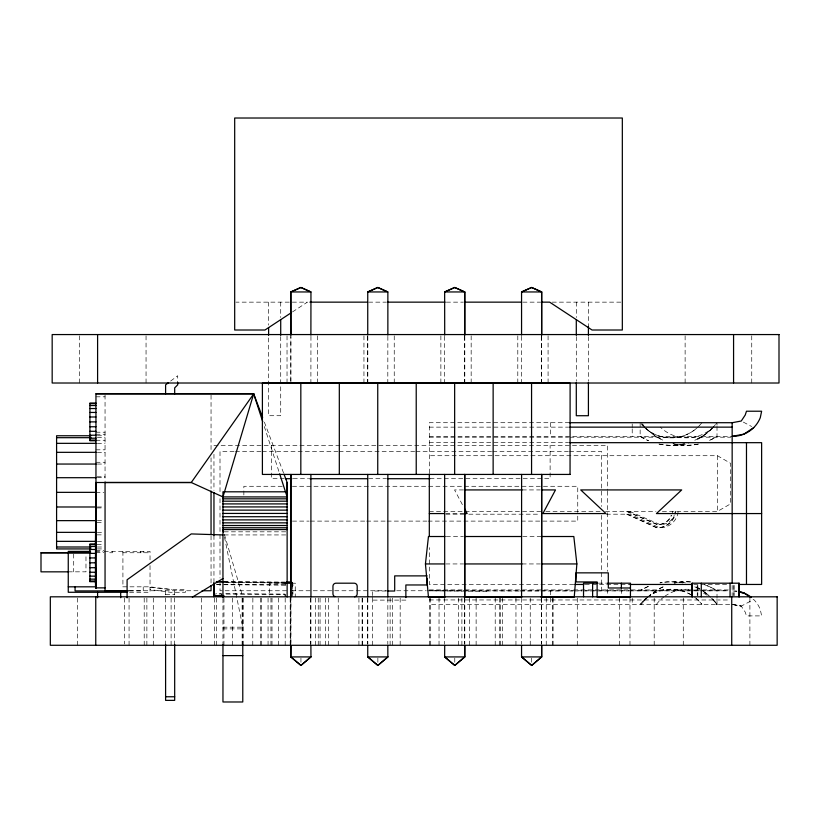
<?xml version="1.0" encoding="UTF-8"?>
<svg xmlns="http://www.w3.org/2000/svg" width="820" height="820" viewBox="0 0 820 820"><rect width="100%" height="100%" fill="white"/><g stroke="black" fill="none" stroke-linecap="round" stroke-linejoin="round"><path stroke-width="0.61" stroke-dasharray="4.1 3.07" d="M221.328 595.935L221.308 593.598L216.275 593.557M284.94 596.376L284.96 594.069L223.891 593.659M285.38 596.837L285.36 594.49L214.235 594.028M285.473 585.203L285.493 582.897L224.342 582.395M292.473 596.386L292.576 582.456L293.007 595.668M292.935 585.213L292.607 582.128L292.586 584.845M715.47 424.534L713.164 427.271A58.538 58.363 -90 0 0 715.542 424.596M170.642 381.054L177.714 375.755L177.714 382.571M292.535 311.907L307.367 302.149L235.965 302.149M662.375 511.434L717.438 511.434L730.548 503.869L730.548 463.29L717.438 455.715L429.311 455.715M733.295 604.617L741.259 606.103L753.723 599.502A29.776 29.776 0 0 1 760.273 609.403L761.626 615.902L746.477 615.902L745.236 612.12L741.259 606.103L732.157 604.381L429.311 604.412M681.205 444.43L674.122 445.239L681.481 445.137A58.538 58.363 -90 0 0 688.4 443.323M681.481 581.974A58.538 58.363 -90 0 1 686.125 583.092A58.538 58.363 90 0 0 681.481 581.954L666.988 581.944L659.915 582.887A58.179 58.005 -90 0 1 683.531 583.122M519.203 591.056L429.311 590.789L489.878 591.394M520.485 591.025L539.611 591.025M540.882 590.995L572.76 590.984M574.041 590.953L581.688 590.974M582.958 590.943L628.868 590.912M630.139 590.882L728.324 590.789M368.58 302.149L386.425 302.149M446.357 302.149L462.941 302.149M522.873 302.149L540.718 302.149M552.198 302.149L621.058 302.149M95.96 396.818L105.052 396.818M569.398 422.71L429.311 422.71L429.311 473.058M429.311 427.138L568.588 427.138M95.96 432.212L105.052 432.212M95.96 434.262L105.052 434.262M97.395 435.758L105.052 435.758M429.311 436.332L732.157 436.332M429.311 437.203L568.588 437.203M569.869 437.203L730.876 437.203M97.395 437.685L105.052 437.685M95.96 440.268L105.052 440.268M429.311 442.677L568.588 442.677M97.395 443.343L105.052 443.343M213.958 445.393L607.651 445.393L607.651 490.35M95.96 449.821L105.052 449.821M234.1 451.451L220.006 451.451L220.006 493.63M235.381 451.451L260.986 451.451M262.267 451.451L337.819 451.451M339.101 451.451L414.643 451.451M415.924 451.451L491.477 451.451M492.758 451.451L568.301 451.451M569.582 451.451L601.593 451.451L601.593 506.411M97.395 452.332L105.052 452.332M95.96 462.275L105.052 462.275M97.395 464.048L105.052 464.048M97.098 476.779L105.052 476.779M97.395 477.701L105.052 477.701M284.273 478.706L271.492 478.706L271.492 445.393M293.222 478.706L308.556 478.706M368.631 478.706L386.517 478.706M429.977 478.706L550.117 478.706L550.117 445.393M282.234 486.28L243.858 486.28L243.858 494.993M292.473 486.28L577.751 486.28L577.751 512.397M463.484 489.929L454.546 489.929L463.556 506.811M522.268 489.929L540.154 489.929M95.96 492.348L103.914 492.348M97.395 506.985L103.771 506.985M97.098 507.908L103.914 507.908M429.311 511.444L540.718 511.444M545.843 511.444L601.224 511.444M605.467 511.434L655.969 511.444M445.711 513.556L465.904 513.556M445.865 514.191L463.792 514.191M468.784 514.191L540.431 514.191M606.318 514.191L629.719 514.191L659.475 527.731A18.05 18.05 0 0 0 678.181 511.434M97.395 520.638L103.771 520.638M292.473 521.11L309.099 521.11M310.38 521.11L365.392 521.11M366.673 521.11L385.861 521.11M387.132 521.11L426.789 521.11M428.071 521.11L577.751 521.11L577.751 513.648M97.098 522.412L103.914 522.412M224.219 531.821L285.883 531.821M97.395 532.354L103.771 532.354M97.098 534.865L103.914 534.865M224.219 534.937L285.883 534.937M446.316 536.516L462.89 536.516M522.822 536.516L540.677 536.516M97.395 541.354L103.771 541.354M97.098 544.418L103.914 544.418M97.395 547.001L103.771 547.001M97.395 548.928L103.771 548.928M95.96 550.425L103.914 550.425M95.51 551.389L102.982 551.389M104.181 551.389L150.029 551.389L150.029 560.326M95.96 552.475L103.914 552.475M122.764 552.752L150.029 552.752M445.793 563.945L463.607 563.945M522.135 563.945L539.949 563.945M68.255 571.837L85.977 571.837L85.977 554.043M285.432 583.194L269.493 583.194L269.493 596.816M291.561 583.194L295.241 583.194L295.241 596.816M598.528 583.143L606.677 583.143M573.703 584.455L429.311 584.455L429.311 547.627M585.203 584.455L619.705 584.455M620.986 584.455L629.924 584.455M693.822 584.455L728.324 584.455M122.764 586.823L150.029 586.823L171.831 589.549L185.453 589.549L185.453 592.276L170.468 592.276L150.029 589.549M429.311 589.887L572.422 589.928M573.703 589.887L728.324 589.928M129.314 590.759L198.276 590.759M286.6 590.759L220.006 590.759L220.006 583.092M291.715 590.759L386.476 590.759M396.716 590.759L426.174 590.759M427.445 590.759L728.314 590.789M129.334 590.912L143.244 590.912L143.213 586.823M386.087 591.025L372.557 591.025L372.557 595.566M129.581 592.276L150.029 592.276L150.029 565.38M165.599 594.377L174.68 594.377M429.311 599.943L729.595 599.984M405.869 600.107L372.557 600.107L372.557 596.704M222.958 627.177L242.781 627.177L224.485 537.069M222.958 628.889L242.781 628.889M224.085 581.605L284.991 582.067M223.942 581.944L285.339 582.425M224.475 582.487L285.473 582.948M292.545 584.773L293.047 585.265M216.449 584.27L286.241 584.803M216.787 584.68L286.59 585.172M150.029 587.376L171.831 589.549M674.122 581.851L681.205 582.682M736.821 591.64L732.157 590.789A29.776 29.776 0 0 1 736.903 591.087M732.157 604.401L741.259 606.103M629.719 511.434L660.069 524.574A14.545 14.545 0 0 0 674.224 515.329M627.29 511.434L657.64 524.564A14.545 14.545 0 0 0 671.785 515.319M626.695 511.434L657.045 524.574A14.545 14.545 0 0 0 671.191 515.329M627.29 514.191L657.035 527.731A18.05 18.05 0 0 0 675.741 511.434M626.695 514.191L656.441 527.731A18.05 18.05 0 0 0 674.737 513.894M743.34 422.115L751.643 426.513M711.422 598.415A38.069 37.935 -90 0 1 717.018 604.401A58.179 58.005 -90 0 0 712.313 599L717.008 604.412L717.008 590.769A56.754 56.559 90 0 0 704.318 584.68A56.703 56.539 -90 0 1 717.008 590.769M264.368 422.146L283.597 473.078M264.296 426.513L279.292 472.679M224.403 534.466L242.423 595.72M751.745 335.831L751.745 383.012M749.9 598.098L749.9 645.278M734.187 585.439L734.187 595.638M733.582 585.439L733.582 595.638M732.157 585.459L732.157 595.74M717.438 455.715L717.438 511.434M717.008 425.19L717.008 422.71A38.069 37.935 90 0 1 660.305 427.097M717.008 426.42L717.008 436.332A56.754 56.559 -90 0 1 708.716 440.75A56.703 56.539 90 0 0 717.008 436.332M697.841 585.439L697.841 595.638M697.246 585.439L697.246 595.638M685.12 335.831L685.12 383.012M683.275 598.098L683.275 645.278M654.196 598.098L654.196 645.278M640.143 422.71L640.143 436.332A58.179 58.005 -90 0 0 648.558 440.75A58.179 58.005 90 0 1 640.143 436.332M632.21 423.95L632.21 427.661M632.21 428.901L632.21 436.332M632.21 598.2L632.21 604.401M629.975 598.098L629.975 645.278M621.386 589.385L621.386 595.576M619.377 598.098L619.377 645.278M607.651 491.211L607.651 571.376M607.651 589.191L607.651 596.816M601.593 515.36L601.593 590.759M588.411 302.149L588.411 326.391M588.411 336.6L588.411 381.269M577.28 598.098L577.28 645.278M576.296 302.149L576.296 317.463M576.296 336.6L576.296 381.269M553.049 598.098L553.049 645.278M552.752 598.098L552.752 645.278M550.445 422.71L550.445 436.332M550.445 590.749L550.445 604.412M548.078 335.831L548.078 383.012M546.233 598.098L546.233 645.278M541.692 336.303L541.692 381.925M541.692 598.221L541.692 644.161M541.63 336.303L541.63 381.925M541.63 598.221L541.63 644.161M531.688 658.142L531.688 663.011M530.243 598.098L530.243 645.278M521.612 336.303L521.561 381.925M521.612 598.221L521.561 644.161M517.799 335.831L517.799 383.012M515.954 598.098L515.954 645.278M502.568 598.098L502.568 645.278M500.354 598.098L500.354 645.278M499.329 598.098L499.329 645.278M495.208 598.098L495.208 645.278M476.123 598.098L476.123 645.278M471.162 335.831L471.162 383.012M469.317 598.098L469.317 645.278M464.776 336.303L464.776 381.925M464.776 598.221L464.776 644.161M464.725 336.303L464.725 381.925M464.725 598.221L464.725 644.161M461.896 598.098L461.896 645.278M458.38 598.098L458.38 645.278M454.782 658.142L454.782 663.011M444.645 336.303L444.706 381.925M444.706 598.221L444.645 644.161M440.873 335.831L440.873 383.012M439.028 598.098L439.028 645.278M430.705 598.098L430.705 645.278M429.311 598.098L429.311 645.278M400.17 598.098L400.17 645.278M394.235 335.831L394.235 383.012M392.39 598.098L392.39 645.278M390.115 598.098L390.115 645.278M387.86 336.303L387.809 381.925M387.86 598.221L387.809 644.161M377.866 658.142L377.866 663.011M372.495 598.098L372.495 645.278M367.79 336.303L367.79 381.925M367.79 598.221L367.79 644.161M367.739 336.303L367.739 381.925M367.739 598.221L367.739 644.161M363.947 335.831L363.947 383.012M362.44 598.098L362.44 645.278M362.102 598.098L362.102 645.278M358.924 598.098L358.924 645.278M338.24 598.098L338.24 645.278M328.646 598.098L328.646 645.278M325.612 598.098L325.612 645.278M320.066 598.098L320.066 645.278M318.252 598.098L318.252 645.278M317.309 335.831L317.309 383.012M315.464 598.098L315.464 645.278M310.954 336.303L310.893 381.925M310.954 598.221L310.893 644.161M310.472 598.098L310.472 645.278M300.95 658.142L300.95 663.011M290.577 598.098L290.577 645.278M290.178 598.098L290.178 645.278M287.031 335.831L287.031 381.741M285.186 598.098L285.186 645.278M280.717 302.149L280.717 317.463M280.717 336.6L280.717 415.719L268.611 415.719L268.611 336.6M278.667 598.098L278.667 645.278M272.004 598.098L272.004 645.278M270.948 598.098L270.948 645.278M268.611 302.149L268.611 325.12M268.068 598.098L268.068 645.278M261.344 598.098L261.344 645.278M260.504 598.098L260.504 645.278M252.867 598.098L252.775 645.278M243.181 598.098L243.181 645.278M242.781 598.21L242.781 643.731M242.115 598.098L242.115 645.278M232.49 598.098L232.49 645.278M223.952 598.098L223.952 645.278M222.958 598.682L222.958 643.731M220.006 498.744L220.006 577.987M216.531 598.098L216.531 645.278M214.317 598.098L214.317 645.278M213.958 454.3L213.958 490.35M213.958 535.45L213.958 582.825M211.047 395.209L211.047 451.441M211.047 457.837L211.047 488.515M211.047 535.798L211.047 584.373M201.443 598.098L201.443 643.997M174.68 590.759L174.68 644.182M171.103 598.098L171.103 645.278M165.599 590.759L165.599 644.182M153.289 598.098L153.289 645.278M146.872 598.098L146.872 645.278M146.052 335.831L146.052 383.012M144.207 598.098L144.207 645.278M143.213 551.389L143.213 552.752M140.486 551.389L140.486 552.752M129.068 598.098L129.068 645.278M124.527 598.098L124.527 643.997M122.918 551.389L122.918 586.823M112.412 551.389L112.412 552.752L109.142 552.752L109.142 551.389M105.052 395.055L105.052 482.508M79.427 335.831L79.427 383.012M77.582 598.098L77.582 645.278M73.708 554.033L73.708 571.837M691.301 594.941A39.216 39.093 90 0 0 648.712 596.242A39.216 39.093 -90 0 1 691.301 594.961M696.118 598.405A39.216 39.093 90 0 1 701.869 604.381A39.216 39.093 -90 0 0 694.253 596.95M694.806 586.853A58.179 58.005 -90 0 1 701.131 590.174M703.14 591.445A58.179 58.005 -90 0 1 710.602 597.349M700.311 589.231A58.538 58.363 90 0 0 695.053 586.413A58.538 58.363 -90 0 1 701.325 589.877M712.385 598.907A58.538 58.363 90 0 1 717.008 604.381A58.538 58.363 -90 0 0 712.385 598.928M684.7 443.702A58.179 58.005 90 0 1 657.599 443.722A58.179 58.005 -90 0 0 686.996 443.097M712.385 428.183A58.538 58.363 -90 0 1 695.053 440.678M696.118 428.686A39.216 39.093 90 0 1 645.883 428.686M644.12 427.107A39.216 39.093 90 0 1 641.65 424.534A39.216 39.093 -90 0 0 700.362 424.534M701.869 422.71A39.216 39.093 90 0 1 699.562 425.426M645.073 427.22A56.754 56.559 -90 0 1 642.747 424.555M643.505 425.467A56.703 56.539 90 0 1 641.301 422.71M693.699 589.898A38.069 37.935 -90 0 1 700.444 591.825M703.642 593.249A38.069 37.935 -90 0 1 707.701 595.597M656.43 604.401A38.069 37.935 -90 0 1 663.851 596.95M664.794 596.263A38.069 37.935 -90 0 1 692.551 589.703M672.718 511.434A14.545 14.545 0 0 1 672.38 513.412M675.147 511.434A14.545 14.545 0 0 1 674.819 513.412M290.874 381.925L290.874 336.303L290.823 381.925M290.874 644.161L290.874 598.221L290.823 644.161M648.558 586.341A58.179 58.005 90 0 0 640.143 590.759A58.179 58.005 -90 0 1 648.558 586.341M647.749 596.929A39.216 39.093 90 0 0 640.143 604.381A39.216 39.093 -90 0 1 647.749 596.95M708.951 595.586A58.538 58.363 90 0 0 703.324 591.169A58.538 58.363 -90 0 1 708.951 595.617M694.806 440.237A58.179 58.005 90 0 0 712.313 428.091A58.179 58.005 -90 0 1 694.806 440.237M673.046 443.692A56.754 56.559 -90 0 0 699.808 443.722A56.703 56.539 90 0 1 673.035 443.692M645.883 428.081A56.754 56.559 -90 0 0 663.062 440.227A56.703 56.539 90 0 1 645.873 428.081M648.415 596.56A56.754 56.559 90 0 0 641.301 604.391A56.703 56.539 -90 0 1 648.405 596.56M663.062 586.874A56.754 56.559 90 0 0 649.286 595.781A56.703 56.539 -90 0 1 663.062 586.874M690.532 581.933A56.754 56.559 90 0 0 674.194 583.143A56.703 56.539 -90 0 1 690.532 581.933"/><path stroke-width="1.23" d="M283.997 474.196L287.164 482.539L287.143 499.318L287.143 491.805L222.958 491.805L222.958 597.739M95.448 581.677L95.96 587.868L95.448 562.817L95.96 482.508L191.255 482.508L222.978 496.94L253.687 393.784L95.96 393.784L95.96 587.868L105.052 587.868M213.712 595.843L223.839 595.874L213.712 595.843L213.774 583.133M223.101 596.406L214.204 596.335L214.297 583.676M68.255 586.823L95.51 586.823L95.96 482.508L95.448 546.479L89.903 546.479M222.958 498.827L287.143 498.827L287.143 495.167M541.21 536.516L573.826 536.516L576.86 563.945L574.246 597.083L540.995 597.083M445.086 597.083L428.46 597.083L425.436 563.945L428.46 536.516L445.034 536.516M464.776 645.442L464.776 656.922L454.782 665.44L444.645 656.922L444.706 645.442M541.692 645.442L541.692 656.922L531.688 665.44L521.561 656.922L521.561 645.442M168.623 382.571L165.599 384.836L165.599 393.928M753.723 427.62L743.822 434.169L732.157 436.332A29.776 29.776 0 0 0 760.273 417.718L761.626 411.22L746.477 411.22L745.236 415.002L741.259 421.019L732.157 422.71L569.398 422.71M291.469 312.594L264.973 330.009L234.684 330.009L234.684 118.018L622.329 118.018L622.329 330.009L592.05 330.009L549.646 302.149L541.999 302.149M192.351 597.175L222.958 578.541M290.823 291.951L310.954 291.951L300.899 287.471L290.823 291.951L290.874 335.031L290.823 291.951L300.899 287.471L310.954 291.951L310.893 335.031M367.79 291.951L377.815 287.471L387.86 291.951L387.86 335.031M444.706 291.951L454.731 287.471L464.776 291.951L464.776 335.031M367.739 291.951L377.815 287.471L387.809 291.951L367.739 291.951L367.739 335.031M444.706 335.031L444.645 291.951L454.731 287.471L464.725 291.951L464.725 335.031M444.645 291.951L464.776 291.951M541.692 335.031L541.692 291.951L521.561 291.951L521.561 335.031M309.919 302.149L367.298 302.149M387.706 302.149L445.086 302.149M464.212 302.149L521.592 302.149M95.96 393.784L253.718 393.815L191.255 482.508L105.052 482.508L105.052 590.759L128.033 590.759M95.96 403.009L89.903 403.009L89.903 440.74L95.96 440.74M89.903 403.655L95.96 403.655M89.903 405.541L95.96 405.541M89.903 408.534L95.96 408.534M89.903 412.45L95.96 412.45M89.903 416.99L95.96 416.99M89.903 421.88L95.96 421.88M89.903 426.759L95.96 426.759M569.869 427.138L732.157 427.138M89.903 431.31L95.96 431.31M89.903 435.215L95.96 435.215M91.02 435.758L56.59 435.758L56.59 548.928L91.02 548.928M56.59 437.685L91.02 437.685M89.903 438.208L95.96 438.208M89.903 440.094L95.96 440.094M569.869 442.677L761.626 442.677L761.626 584.455L738.984 584.455M56.59 443.343L96.124 443.343M56.59 452.332L96.124 452.332M56.59 464.048L96.124 464.048M570.115 474.431L262.4 474.431L262.4 383.186L570.115 383.186L570.054 474.431M56.59 477.701L96.124 477.701M285.555 478.706L291.94 478.706M309.837 478.706L367.35 478.706M387.798 478.706L429.977 478.706M464.766 489.929L522.268 489.929M541.436 489.929L555.489 489.929L542.871 513.566L605.97 513.566L580.734 489.929L681.676 489.929L656.441 513.566L761.626 513.566M56.59 492.348L96.124 492.348M222.958 496.91L287.164 496.94M222.958 501.184L287.143 501.184M222.958 503.91L287.143 503.91M56.59 506.985L96.124 506.985M222.958 506.924L287.143 506.924M222.958 510.132L287.143 510.132M222.958 513.433L287.143 513.433M429.311 513.566L444.45 513.566M464.643 513.566L467.164 513.566L464.755 509.056M222.958 516.723L287.143 516.723M222.958 519.89L287.143 519.89M56.59 520.638L96.124 520.638M222.958 522.852L287.143 522.852M222.958 525.507L287.143 525.507M222.958 527.762L287.143 527.762M287.143 529.566L222.958 529.566L223.47 532.067M56.59 532.354L96.124 532.354M464.161 536.516L521.54 536.516M56.59 541.354L96.124 541.354M95.448 543.957L89.903 543.957L89.903 581.677L95.96 581.677M89.903 544.593L95.448 544.593M56.59 547.001L91.02 547.001M89.903 549.472L95.448 549.472M90.559 551.389L68.255 551.389L68.255 592.276L127.028 592.276M41 552.772L90.559 552.762L41 552.772L41 571.837L68.255 571.837M89.903 553.387L95.448 553.387M89.903 557.928L95.448 557.928M89.903 562.817L95.448 562.817M425.436 563.945L444.522 563.945M464.878 563.945L522.135 563.945M541.231 563.945L576.86 563.945M89.903 567.696L95.448 567.696L95.96 587.868L95.448 581.031M89.903 572.247L95.448 572.247L95.96 587.868L95.448 579.145L89.903 579.145M575.927 572.852L608.307 572.852L608.307 587.991L630.436 587.991M427.077 575.886L394.697 575.886L394.697 591.025L387.317 591.025M89.903 576.152L95.448 576.152L95.96 587.868M89.903 581.031L95.96 581.031M286.662 583.194L291.561 583.194M597.616 583.194L583.532 583.194L583.532 596.816M607.63 583.194L630.477 583.194L630.436 597.083L597.124 597.083L597.124 581.933L575.927 581.933L575.927 573.99M574.984 584.455L583.922 584.455M629.924 584.455L692.541 584.455M202.109 590.759L211.047 590.759L211.047 585.654M128.094 590.912L75.071 590.912L75.071 586.823M464.263 597.083L521.817 597.083M222.958 655.611L242.781 655.611M290.874 656.922L300.95 665.44L310.893 656.922L300.95 665.44L290.823 656.922L290.874 645.442L290.823 656.922L310.954 656.922L310.893 645.442M367.739 645.442L367.739 656.922L387.86 656.922L387.809 645.442M444.645 656.922L464.776 656.922M541.692 656.922L521.561 656.922L531.688 665.44L541.63 656.922L541.63 645.442M165.599 696.764L174.68 696.764M216.47 581.554L224.085 581.605M286.262 582.077L291.336 582.118M216.316 581.882L223.983 582.026M286.221 582.405L291.684 582.477M213.805 584.209L214.307 584.701M213.702 593.506L214.204 593.998M222.958 534.937L191.255 533.922L127.09 579.771L127.09 597.841M743.822 592.952L740.327 592.296L743.822 592.952L750.751 597.544M541.692 291.951L531.637 287.471L521.561 291.951L531.637 287.471L541.63 291.951L541.63 335.031M367.739 656.922L377.866 665.44L387.86 656.922L377.866 665.44L367.79 656.922M444.706 656.922L454.782 665.44L464.725 656.922L464.725 645.442M221.687 596.304L214.204 596.335M287.113 482.478L287.143 596.95M262.615 417.452L253.667 393.754L262.738 421.695M279.661 473.857L287.143 496.91L287.143 498.827M746.477 442.677L746.477 584.455M739.189 596.816L739.189 583.194L692.008 583.194L692.008 596.816M738.953 583.194L738.953 596.816M733.572 334.56L733.572 383.012M732.157 422.71L732.157 583.184M731.727 596.816L731.727 645.278M730.056 583.194L730.056 596.816M701.284 583.194L701.284 596.816M692.254 583.194L692.254 596.816M621.386 583.194L621.386 588.145M592.614 583.194L592.614 596.816M588.411 326.391L588.411 335.329M588.411 382.54L588.411 415.719L576.296 415.719L576.296 382.54M576.296 320.015L576.296 335.329M541.692 474.431L541.692 596.95M541.63 474.431L541.63 596.95M531.565 383.186L531.565 474.431M521.612 474.431L521.561 596.95M493.138 383.186L493.138 474.431M464.776 474.431L464.776 596.95M464.725 474.431L464.725 596.95M454.649 383.186L454.649 474.431M444.645 474.431L444.706 596.95M429.311 474.052L429.311 536.505M427.077 578.151L427.077 584.967L405.869 584.967L405.869 597.585M416.222 383.186L416.232 474.431M387.86 474.431L387.809 596.95M377.743 383.186L377.743 474.431M367.739 474.431L367.739 596.95M339.316 383.186L339.316 474.431M310.893 474.431L310.954 596.95M300.827 383.186L300.827 474.431M280.717 320.015L280.717 335.329M268.611 327.672L268.611 335.329M242.781 644.489L242.781 701.981L222.958 701.981L222.958 644.489M213.958 492.482L213.958 535.624M213.958 582.825L213.958 596.816M211.047 491.067L211.047 534.527M177.714 382.571L177.714 384.836L174.68 387.87L174.68 393.928M174.68 644.397L174.68 700.372L165.599 700.372L165.599 644.397M120.673 592.276L120.714 597.729M97.6 334.56L97.6 383.012M97.6 592.276L97.57 597.729M95.755 596.816L95.755 645.278M334.816 596.591A3.024 3.024 0 0 1 332.951 593.793L332.951 586.218A3.024 3.024 0 0 1 335.985 583.194L354.148 583.194A3.024 3.024 0 0 1 357.182 586.218L357.182 593.793A3.024 3.024 0 0 1 354.547 596.796M740.45 591.825A29.776 29.776 0 0 1 751.058 597.144M779 334.56L52.172 334.56L52.172 383.012L779 383.012L779 334.56M777.155 596.816L50.328 596.816L50.328 645.278L777.155 645.278L777.155 596.816M290.874 596.95L290.874 474.431L290.823 596.95"/></g></svg>
